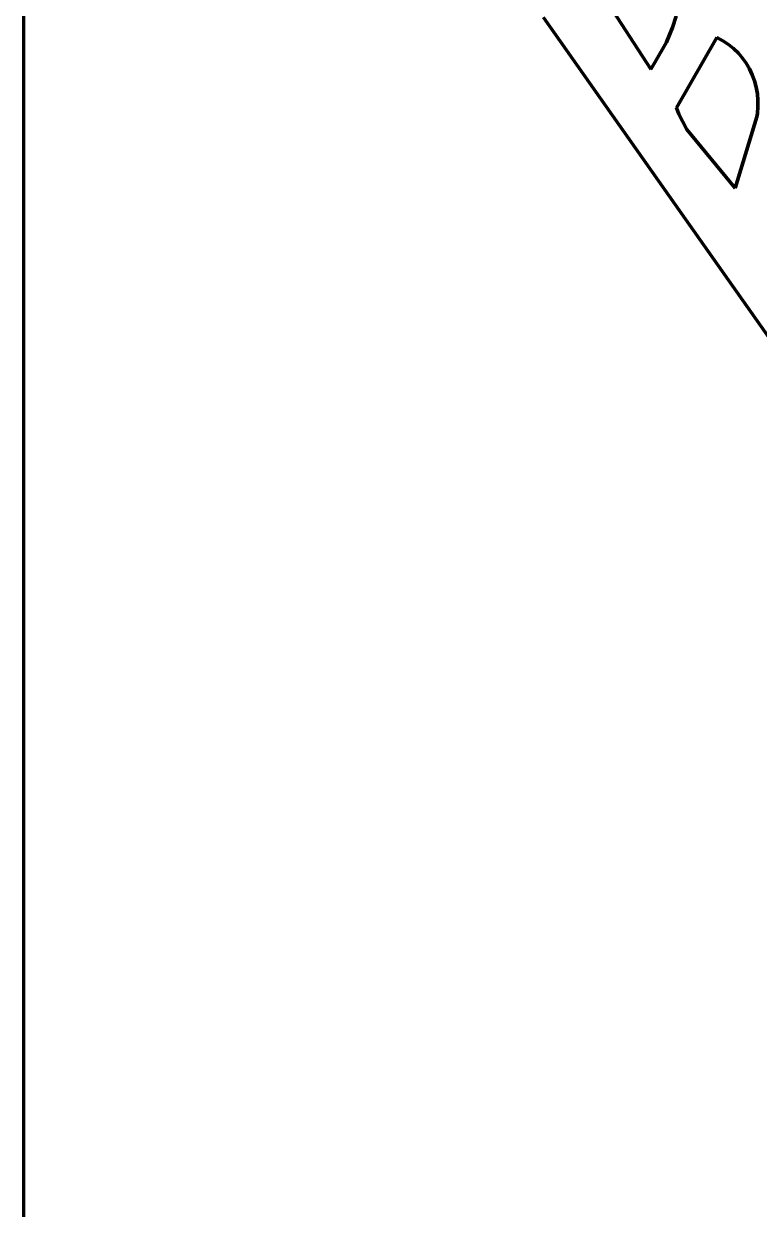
# Model space of a CAD drawing. Header units: millimetres. Extents: x 0 to 10.1, y 0 to 14.2.
# Drawn here: x 0 to 1.227, y 10.246 to 12.225 of the extents above; entities that cross this region are included whole.
import ezdxf

# ---------------------------------------------------------------- set-up
doc = ezdxf.new("R2010")
doc.units = ezdxf.units.MM
doc.layers.add('color#010101ff', color=7, linetype='CONTINUOUS', lineweight=100)
doc.layers.add('color#ffffffff', color=7, linetype='CONTINUOUS', lineweight=100)

msp = doc.modelspace()

# ---------------------------------------------------------------- linework, layer by layer
at = {"layer": 'color#010101ff'}
for p, q in [((0.9692, 12.2686), (1.0462, 12.149)), ((1.0872, 11.9231), (0.8671, 12.2351)), ((1.0826, 12.2183), (1.0885, 12.2371)), ((1.0724, 12.1941), (1.0826, 12.2183)), ((1.0532, 12.1598), (1.0724, 12.1941)), ((1.1567, 12.2014), (1.089, 12.0844)), ((1.1667, 12.1963), (1.1567, 12.2014)), ((1.176, 12.1902), (1.1667, 12.1963)), ((1.1846, 12.1833), (1.176, 12.1902)), ((1.1925, 12.1757), (1.1846, 12.1833)), ((1.1995, 12.1674), (1.1925, 12.1757)), ((1.0462, 12.149), (1.0532, 12.1598)), ((1.2057, 12.1586), (1.1995, 12.1674)), ((1.2111, 12.1492), (1.2057, 12.1586)), ((1.2157, 12.1393), (1.2111, 12.1492)), ((1.2194, 12.1291), (1.2157, 12.1393)), ((1.2222, 12.1185), (1.2194, 12.1291)), ((1.2242, 12.1078), (1.2222, 12.1185)), ((1.2251, 12.0968), (1.2242, 12.1078)), ((1.2252, 12.0858), (1.2251, 12.0968)), ((1.089, 12.0844), (1.0933, 12.0736)), ((1.0933, 12.0736), (1.1066, 12.0482)), ((1.2234, 12.0692), (1.2242, 12.0747)), ((1.2242, 12.0747), (1.2252, 12.0858)), ((1.1871, 11.9503), (1.2234, 12.0692)), ((1.1066, 12.0482), (1.1871, 11.9503)), ((1.708, 11.0396), (1.0872, 11.9231))]:
    msp.add_line(p, q, dxfattribs=at)
at = {"layer": 'color#ffffffff'}
for p, q in [((0, 8.2724), (0, 14.2222)), ((1.0462, 12.149), (0.9692, 12.2686)), ((0.8671, 12.2351), (1.0872, 11.9231)), ((1.0885, 12.2371), (1.0826, 12.2183)), ((1.0826, 12.2183), (1.0724, 12.1941)), ((1.0724, 12.1941), (1.0532, 12.1598)), ((1.089, 12.0844), (1.1567, 12.2014)), ((1.1567, 12.2014), (1.1667, 12.1963)), ((1.1667, 12.1963), (1.176, 12.1902)), ((1.176, 12.1902), (1.1846, 12.1833)), ((1.1846, 12.1833), (1.1925, 12.1757)), ((1.1925, 12.1757), (1.1995, 12.1674)), ((1.0532, 12.1598), (1.0462, 12.149)), ((1.1995, 12.1674), (1.2057, 12.1586)), ((1.2057, 12.1586), (1.2111, 12.1492)), ((1.2111, 12.1492), (1.2157, 12.1393)), ((1.2157, 12.1393), (1.2194, 12.1291)), ((1.2194, 12.1291), (1.2222, 12.1185)), ((1.2222, 12.1185), (1.2242, 12.1078)), ((1.2242, 12.1078), (1.2251, 12.0968)), ((1.2251, 12.0968), (1.2252, 12.0858)), ((1.0933, 12.0736), (1.089, 12.0844)), ((1.1066, 12.0482), (1.0933, 12.0736)), ((1.2242, 12.0747), (1.2234, 12.0692)), ((1.2252, 12.0858), (1.2242, 12.0747)), ((1.2234, 12.0692), (1.1871, 11.9503)), ((1.1871, 11.9503), (1.1066, 12.0482)), ((1.0872, 11.9231), (1.708, 11.0396))]:
    msp.add_line(p, q, dxfattribs=at)

doc.saveas('drawing.dxf')
